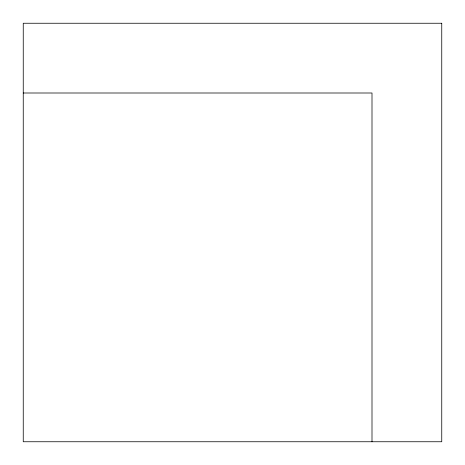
<?xml version="1.0" encoding="UTF-8"?>
<svg xmlns="http://www.w3.org/2000/svg" width="465" height="465" viewBox="0 0 465 465"><rect width="100%" height="100%" fill="white"/><g stroke="black" fill="none" stroke-linecap="round" stroke-linejoin="round"><path stroke-width="0.7" d="M23.25 93L372 93L372 441.75M441.75 23.25L23.25 23.25L23.25 441.75L441.75 441.75L441.75 23.25"/></g></svg>
